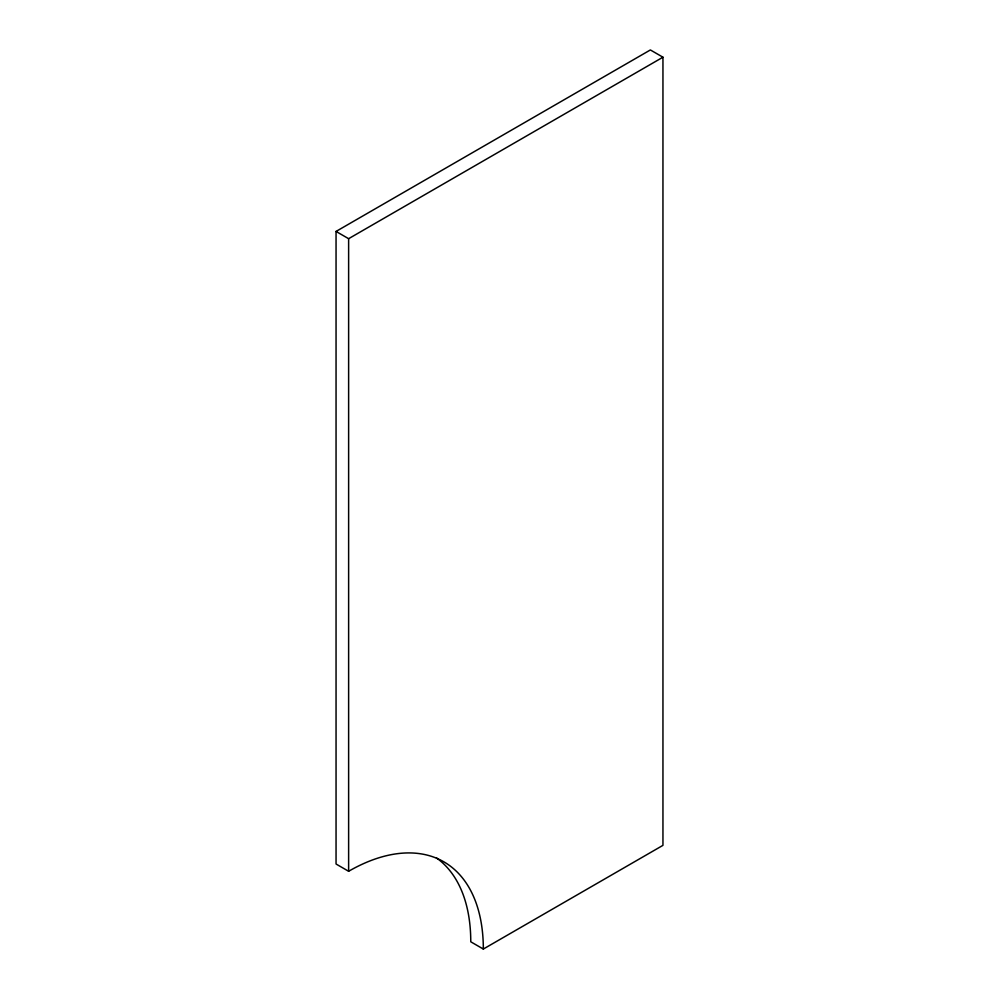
<?xml version="1.0" encoding="UTF-8"?>
<svg xmlns="http://www.w3.org/2000/svg" width="999" height="999" viewBox="0 0 999 999"><rect width="100%" height="100%" fill="white"/><g stroke="black" fill="none" stroke-linecap="round" stroke-linejoin="round"><path stroke-width="1.5" d="M483.329 949.05A190.509 109.99 -60 0 0 348.626 871.278L336.051 864.01L336.051 231.431L650.374 49.95L662.949 57.205L662.949 845.354L483.329 949.05L470.766 941.795A190.509 109.99 -60 0 0 436.376 857.841M336.051 231.431L348.626 238.686L662.949 57.205M348.626 238.686L348.626 871.278"/></g></svg>
